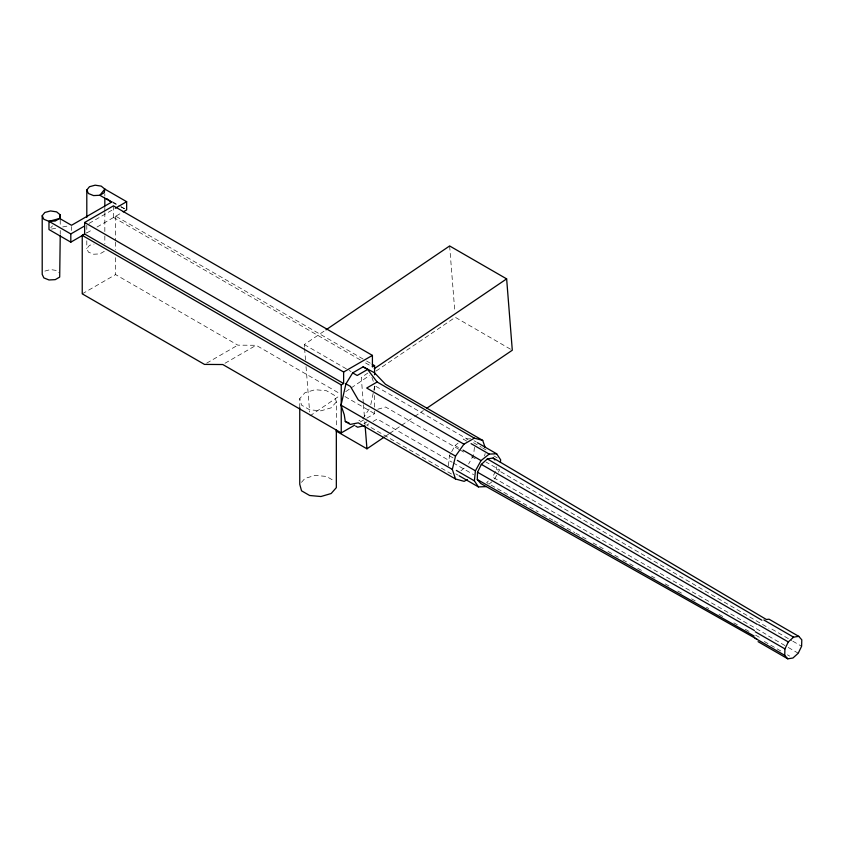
<?xml version="1.0" encoding="UTF-8"?>
<svg xmlns="http://www.w3.org/2000/svg" width="844" height="844" viewBox="0 0 844 844"><rect width="100%" height="100%" fill="white"/><g stroke="black" fill="none" stroke-linecap="round" stroke-linejoin="round"><path stroke-width="0.63" stroke-dasharray="4.22 3.17" d="M496.536 466.827L496.462 469.264L768.937 628.189M71.286 230.475L71.455 226.582M448.407 465.856L449.419 455.802L455.064 445.569L458.102 443.132M474.412 447.341L473.653 454.884L468.631 463.978M370.78 404.709L374.757 385.708M484.583 455.929L485.152 453.513M495.365 471.522L492.632 477.145L765.993 634.245M494.626 478.981L497.76 473.305M498.393 472.165L499.637 469.886L486.081 462.058M369.134 409.055L363.099 418.329L358.932 420.734M104.287 251.333L99.845 253.907L93.589 254.223L88.441 252.134L86.816 248.632L89.464 245.351L94.022 244.116M299.757 407.831L299.757 398.6L304.948 392.713L315.15 389.706L326.459 390.74L334.551 395.414L336.334 401.944L336.334 426.99M336.334 401.944L331.143 407.831L320.942 410.828L309.632 409.794L301.54 405.12L299.757 398.6M301.487 482.335L304.948 478.4L315.15 475.404L326.459 476.438L334.551 481.112M50.767 227.711L52.55 225.854M488.349 481.038L486.64 482.589L538.155 511.812M460.908 470.804L464.97 467.555M488.929 484.182L491.968 481.745M304.494 347.158L304.294 344.563L324.898 330.584M367.805 373.059L361.295 377.479L363.353 403.421M309.938 415.913L339.225 396.036M345.734 391.627L350.07 388.683M351.157 387.945L369.598 375.443M376.107 371.022L455.285 317.312L511.158 349.564M385.392 436.316L388.641 434.101M389.728 433.373L400.573 426.009M401.66 425.271L413.592 417.179M414.678 416.451L423.35 410.564M89.053 223.407L114.119 208.932M113.423 205.862L113.423 217.372L115.586 216.117L365.452 360.377M86.763 232.944L92.471 229.652M97.028 227.025L120.956 213.205M82.237 293.839L115.586 274.585L237.829 345.154L256.143 345.28L339.277 393.272M206.696 363.131L237.829 345.154M225.01 363.247L256.143 345.28M360.135 422L365.695 418.793M366.802 418.149L374.588 413.655L374.588 411.06M363.933 423.614L367.056 421.81M368.839 423.867L366.718 425.07L452.848 474.792M373.059 421.451L377.289 419.035L452.078 462.217M377.732 409.245L385.645 407.03L459.147 449.462M44.869 271.093L50.566 269.563L56.632 270.502L59.333 272.728M51.484 229.083L57.74 227.891M62.741 226.941L68.997 225.759M470.667 438.796L463.177 439.07L468.831 442.34M112.811 202.697L116.272 204.501M120.892 206.907L124.353 208.711M542.734 514.407L553.031 520.252M554.181 520.896L574.785 532.585M575.935 533.239L588.521 540.382M593.1 542.977L603.407 548.822M607.986 551.417L613.704 554.666M614.854 555.32L618.283 557.262M622.872 559.857L628.59 563.106M629.74 563.76L633.169 565.702M637.747 568.307L642.326 570.903M651.484 576.093L654.923 578.045M665.22 583.89L669.798 586.485M677.816 591.032L683.534 594.281M691.553 598.818L696.131 601.424M706.439 607.269L708.728 608.566M719.025 614.411L723.603 617.006M733.911 622.851L737.339 624.792M745.357 629.339L749.936 631.934M755.665 635.184L761.383 638.433M375.833 386.33L467.903 439.439M112.463 201.727L120.112 206.136M121.198 206.759L124.479 208.647M366.602 361.042L372.299 364.334M113.423 217.372L361.01 360.314M365.568 362.952L372.415 366.897M474.054 440.747L476.311 442.056M304.294 344.563L351.041 371.55M473.558 442.71L481.47 447.278M482.61 447.932L485.996 449.894M493.877 455.918L497.264 457.881M455.064 445.569L458.45 447.531M771.891 629.118L791.704 640.554M792.801 641.187L801.61 646.272M460.275 450.116L463.672 452.067M471.585 456.646L476.111 459.252M768.515 636.059L787.22 646.863M788.328 647.496L798.234 653.214M449.419 455.802L453.945 458.408M344.974 396.564L374.588 413.655M764.337 641.482L780.848 651.019M787.452 654.828L789.657 656.094M453.207 462.871L473.611 474.644M455.802 473.853L458.06 475.161M371.94 377.321L373.544 382.121M449.63 245.963L454.768 310.824M363.458 404.719L364.376 416.387M364.787 421.578L365.104 425.471M304.6 348.456L305.528 360.124M306.034 366.612L309.632 412.02M104.825 193.793L104.825 196.135M104.825 207.339L104.825 211.243M104.825 212.551L104.835 234.695M104.835 235.993L104.835 243.81M86.805 225.179L86.805 232.997M86.805 240.814L86.816 248.632M60.219 220.052L60.23 225.264M60.23 230.475L60.23 234.389M374.588 386.415L374.588 390.308M374.588 395.498L374.588 409.762M115.586 216.117L115.586 240.804M115.586 242.101L115.586 249.898M115.586 257.694L115.586 274.585"/><path stroke-width="1.27" d="M60.219 218.754L60.219 214.84L56.622 211.876L50.545 210.937L44.859 212.466L42.2 215.758L43.825 219.261L48.973 221.339L48.984 229.557L70.812 242.154L84.484 234.263M70.812 242.154L70.812 233.946L84.484 226.044M756.878 639.14L480.785 483.506L477.303 479.55L477.525 472.239L481.354 464.358L487.347 458.914L493.202 457.997L766.426 619.517L769.021 619.19L798.73 636.344L801.8 639.826L801.61 646.272L798.234 653.214L792.959 658.004L787.8 658.816L758.081 641.662M787.8 658.816L784.73 655.334L784.92 648.888L788.296 641.946L793.571 637.157L798.73 636.344M485.891 486.619L478.4 486.904L474.402 480.858L475.415 470.804L481.059 460.581L489.172 454.083L496.652 453.798L500.65 459.832L500.397 462.354M60.219 214.84L59.671 218.459L55.229 221.022L48.973 221.339L70.812 233.946M485.173 447.52L482.705 440.399L385.465 384.252L374.356 372.647L363.099 366.855L352.686 372.879L345.945 383.841L341.029 405.183L344.246 414.773L345.301 421.525L350.302 424.405L358.289 422.855L455.538 479.002L464.179 481.344L467.344 479.529M455.538 479.002L452.321 469.412L455.538 456.108L463.947 444.176L474.37 438.163L482.705 440.399M86.805 217.372L86.795 190.005L89.453 186.724L95.15 185.184L101.217 186.123L104.825 189.098L126.653 201.695L126.653 209.913L123.235 211.886M325.984 329.846L449.63 245.963L506.643 278.879L512.297 350.228L426.61 408.348M374.314 368.649L506.643 278.879M336.165 431.052L366.95 448.818L384.305 437.044M106.777 198.678L111.661 202.106L71.508 225.285L59.671 218.459L48.984 221.339M84.632 222.489L343.624 372.014L343.624 383.524L84.632 233.999L84.632 222.489L113.423 205.862L372.415 355.398L372.415 366.897L374.588 365.652L374.588 374.736M115.259 208.278L126.653 201.695M354.575 425.207L341.24 432.909L222.795 364.534L204.48 364.408L82.237 293.839L82.237 235.37L84.632 233.999M343.624 372.014L372.415 355.398M474.37 438.163L377.131 382.015L367.615 369.472L357.191 375.485L352.686 372.879M82.237 235.37L341.24 384.906L343.624 383.524M377.131 382.015L366.707 388.029L463.947 444.176M364.46 425.608L357.677 427.222L355.683 426.072M345.301 421.525L348.994 422.928M477.303 479.55L754.198 636.102M477.525 472.239L754.367 630.468M341.029 405.183L452.321 469.412M111.661 202.106L99.835 195.27L93.568 195.586L88.43 193.508L86.795 190.005M372.299 364.334L374.588 365.652M363.099 366.855L367.615 369.472M477.44 442.71L496.652 453.798M471.089 443.638L489.172 454.083M763.862 620.002L793.571 637.157M462.976 450.137L481.059 460.581M345.945 383.841L350.46 386.447L358.299 399.961L455.538 456.108M758.587 624.792L788.296 641.946M755.211 631.734L784.92 648.888M457.332 460.37L475.415 470.804M755.011 638.18L784.73 655.334M456.319 470.424L474.402 480.858M459.189 475.805L478.4 486.904M481.354 464.358L757.321 624.412M487.347 458.914L761.921 620.224M493.202 457.997L494.943 459.98M365.199 426.769L366.95 448.818M104.825 198.213L104.825 206.031M60.23 235.687L59.692 277.085L55.24 279.649L48.984 279.965L43.835 277.887L42.211 274.384L42.2 215.758M341.24 384.906L341.24 432.909M336.334 429.628L336.334 487.642L331.143 493.529L320.942 496.525L309.632 495.491L301.54 490.818L299.757 484.298L299.757 407.831M104.825 189.098L104.276 192.706L99.835 195.27L104.825 189.098"/></g></svg>
